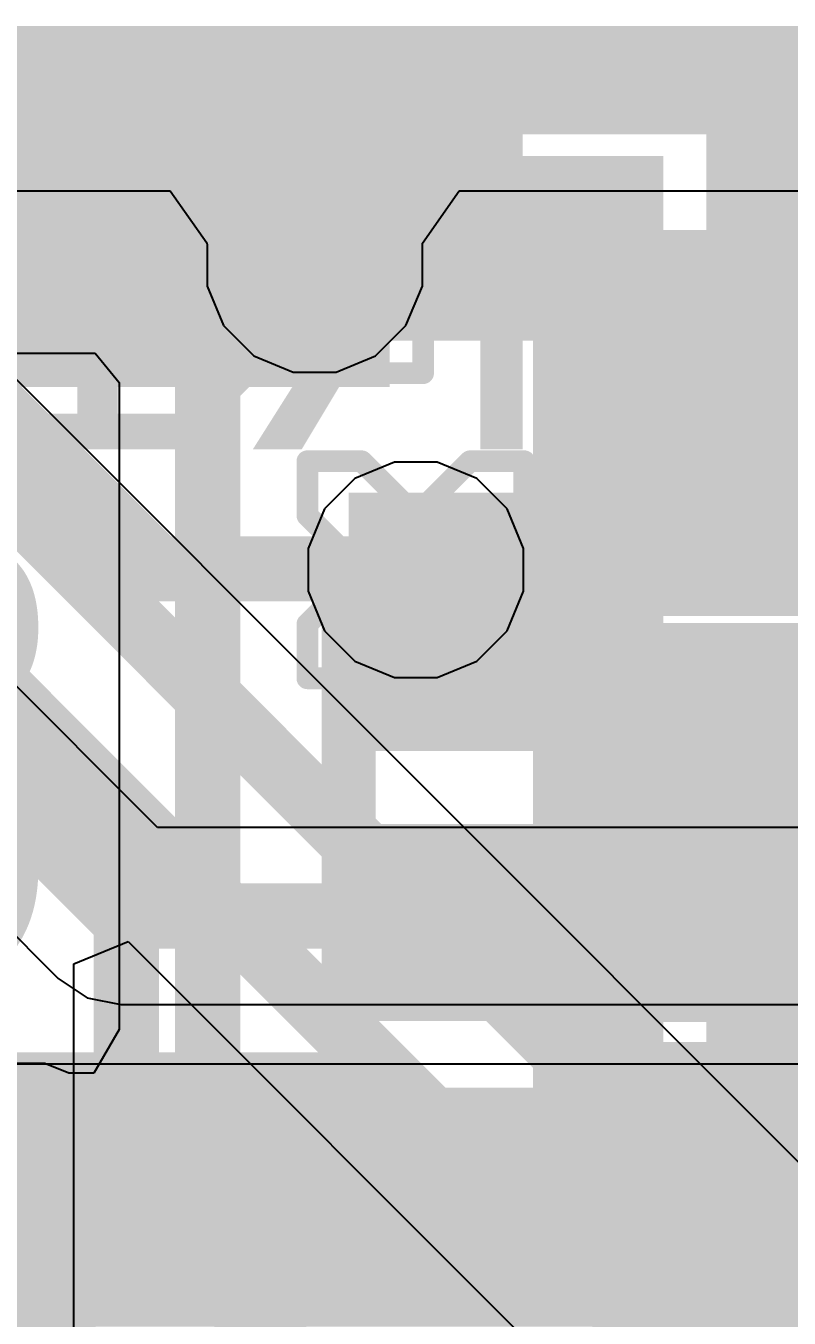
# Model space of a CAD drawing. Header units: inches. Extents: x 3 to 215, y 2 to 215.
# Drawn here: x 3.5492 to 3.6196, y 3.2759 to 3.395 of the extents above; entities that cross this region are included whole.
import ezdxf

# ---------------------------------------------------------------- set-up
doc = ezdxf.new("R2010")
doc.units = ezdxf.units.IN
doc.header["$MEASUREMENT"] = 0
for name, color, linetype in [('Board_Outline', 56, 'Continuous'), ('Bottom Layer', 5, 'Continuous'), ('Bottom Overlay', 54, 'Continuous'), ('Bottom Paste', 16, 'Continuous'), ('Bottom Solder', 6, 'Continuous'), ('Drill Drawing', 1, 'Continuous'), ('Layer 1', 16, 'Continuous'), ('Layer 2', 76, 'Continuous'), ('Top Layer', 1, 'Continuous'), ('Top Overlay', 2, 'Continuous'), ('Top Paste', 8, 'Continuous'), ('Top Solder', 216, 'Continuous'), ('Via Holes', 16, 'Continuous')]:
    doc.layers.add(name, color=color, linetype=linetype)
doc.styles.add('Arial', font='', dxfattribs={"height": 0.2})
doc.styles.get('Arial').set_extended_font_data('Arial')

# ---------------------------------------------------------------- blocks, each defined once
blk = doc.blocks.new('S____SOT_6_B_6')
at = {"layer": 'Bottom Layer'}
for points in [[(0.0315, 0.05118), (0.07087, 0.05118), (0.07087, 0.02362), (0.0315, 0.02362)], [(0.0315, 0.01378), (0.07087, 0.01378), (0.07087, -0.01378), (0.0315, -0.01378)], [(0.0315, -0.02362), (0.07087, -0.02362), (0.07087, -0.05118), (0.0315, -0.05118)]]:
    blk.add_hatch(color=5, dxfattribs=at).paths.add_polyline_path(points)
at = {"layer": 'Bottom Paste'}
for points in [[(0.0315, 0.05118), (0.07087, 0.05118), (0.07087, 0.02362), (0.0315, 0.02362)], [(0.0315, 0.01378), (0.07087, 0.01378), (0.07087, -0.01378), (0.0315, -0.01378)], [(0.0315, -0.02362), (0.07087, -0.02362), (0.07087, -0.05118), (0.0315, -0.05118)]]:
    blk.add_hatch(color=16, dxfattribs=at).paths.add_polyline_path(points)
at = {"layer": 'Bottom Solder'}
for points in [[(0.0275, 0.05518), (0.07487, 0.05518), (0.07487, 0.01962), (0.0275, 0.01962)], [(0.0275, 0.01778), (0.07487, 0.01778), (0.07487, -0.01778), (0.0275, -0.01778)], [(0.0275, -0.01962), (0.07487, -0.01962), (0.07487, -0.05518), (0.0275, -0.05518)]]:
    blk.add_hatch(color=6, dxfattribs=at).paths.add_polyline_path(points)
blk = doc.blocks.new('R___0201_B_19')
at = {"layer": 'Bottom Layer'}
for points in [[(-0.01614, 0.00728), (-0.00551, 0.00728), (-0.00551, -0.00728), (-0.01614, -0.00728)], [(0.00551, 0.00728), (0.01614, 0.00728), (0.01614, -0.00728), (0.00551, -0.00728)]]:
    blk.add_hatch(color=5, dxfattribs=at).paths.add_polyline_path(points)
at = {"layer": 'Bottom Paste'}
for points in [[(-0.01614, 0.00728), (-0.00551, 0.00728), (-0.00551, -0.00728), (-0.01614, -0.00728)], [(0.00551, 0.00728), (0.01614, 0.00728), (0.01614, -0.00728), (0.00551, -0.00728)]]:
    blk.add_hatch(color=16, dxfattribs=at).paths.add_polyline_path(points)
at = {"layer": 'Bottom Solder'}
for points in [[(-0.01831, 0.00945), (-0.00335, 0.00945), (-0.00335, -0.00945), (-0.01831, -0.00945)], [(0.00335, 0.00945), (0.01831, 0.00945), (0.01831, -0.00945), (0.00335, -0.00945)]]:
    blk.add_hatch(color=6, dxfattribs=at).paths.add_polyline_path(points)
at = {"layer": 'Bottom Overlay'}
for points in [[(0.019, 0.01, 0.005, 0.005, 0), (-0.019, 0.01, 0.005, 0.005, 0)], [(-0.019, -0.01, 0.005, 0.005, 0), (-0.019, 0.01, 0.005, 0.005, 0)], [(0.019, -0.01, 0.005, 0.005, 0), (0.019, 0.01, 0.005, 0.005, 0)], [(0.019, -0.01, 0.005, 0.005, 0), (-0.019, -0.01, 0.005, 0.005, 0)]]:
    blk.add_lwpolyline(points, format="xyseb", dxfattribs=at)
for points in [[(-0.02025, 0.01, 0.0025, 0.0025, 1), (-0.01775, 0.01, 0.0025, 0.0025, 1)], [(-0.02025, 0.01, 0.0025, 0.0025, 1), (-0.01775, 0.01, 0.0025, 0.0025, 1)], [(0.01775, 0.01, 0.0025, 0.0025, 1), (0.02025, 0.01, 0.0025, 0.0025, 1)], [(0.01775, 0.01, 0.0025, 0.0025, 1), (0.02025, 0.01, 0.0025, 0.0025, 1)], [(-0.02025, -0.01, 0.0025, 0.0025, 1), (-0.01775, -0.01, 0.0025, 0.0025, 1)], [(-0.02025, -0.01, 0.0025, 0.0025, 1), (-0.01775, -0.01, 0.0025, 0.0025, 1)], [(0.01775, -0.01, 0.0025, 0.0025, 1), (0.02025, -0.01, 0.0025, 0.0025, 1)], [(0.01775, -0.01, 0.0025, 0.0025, 1), (0.02025, -0.01, 0.0025, 0.0025, 1)]]:
    blk.add_lwpolyline(points, format="xyseb", close=True, dxfattribs=at)
blk = doc.blocks.new('BM20B_0_8__24DS_0_4V_51__35')
at = {"layer": 'Top Layer'}
for points in [[(0.06634, 0.05118), (0.07539, 0.05118), (0.07539, 0.03465), (0.06634, 0.03465)], [(0.08209, 0.05118), (0.09114, 0.05118), (0.09114, 0.03465), (0.08209, 0.03465)], [(0.12835, 0.05118), (0.14016, 0.05118), (0.14016, 0.02165), (0.12835, 0.02165)], [(0.12835, -0.02165), (0.14016, -0.02165), (0.14016, -0.05118), (0.12835, -0.05118)], [(0.06634, -0.03465), (0.07539, -0.03465), (0.07539, -0.05118), (0.06634, -0.05118)], [(0.08209, -0.03465), (0.09114, -0.03465), (0.09114, -0.05118), (0.08209, -0.05118)]]:
    blk.add_hatch(color=1, dxfattribs=at).paths.add_polyline_path(points)
at = {"layer": 'Top Paste'}
for points in [[(0.12835, 0.05118), (0.14016, 0.05118), (0.14016, 0.02165), (0.12835, 0.02165)], [(0.12835, -0.02165), (0.14016, -0.02165), (0.14016, -0.05118), (0.12835, -0.05118)]]:
    blk.add_hatch(color=8, dxfattribs=at).paths.add_polyline_path(points)
at = {"layer": 'Top Solder'}
for points in [[(0.04659, 0.05518), (0.06365, 0.05518), (0.06365, 0.03065), (0.04659, 0.03065)], [(0.06234, 0.05518), (0.07939, 0.05518), (0.07939, 0.03065), (0.06234, 0.03065)], [(0.07809, 0.05518), (0.09514, 0.05518), (0.09514, 0.03065), (0.07809, 0.03065)], [(0.12435, 0.05518), (0.14416, 0.05518), (0.14416, 0.01765), (0.12435, 0.01765)], [(0.12435, -0.01765), (0.14416, -0.01765), (0.14416, -0.05518), (0.12435, -0.05518)], [(0.04659, -0.03065), (0.06365, -0.03065), (0.06365, -0.05518), (0.04659, -0.05518)], [(0.06234, -0.03065), (0.07939, -0.03065), (0.07939, -0.05518), (0.06234, -0.05518)], [(0.07809, -0.03065), (0.09514, -0.03065), (0.09514, -0.05518), (0.07809, -0.05518)]]:
    blk.add_hatch(color=216, dxfattribs=at).paths.add_polyline_path(points)
at = {"layer": 'Top Overlay'}
for points in [[(0.10374, 0.04528, 0.005, 0.005, 0), (0.11575, 0.04528, 0.005, 0.005, 0)], [(0.10374, -0.04528, 0.005, 0.005, 0), (0.11575, -0.04528, 0.005, 0.005, 0)]]:
    blk.add_lwpolyline(points, format="xyseb", dxfattribs=at)
for points in [[(0.10249, 0.04528, 0.0025, 0.0025, 1), (0.10499, 0.04528, 0.0025, 0.0025, 1)], [(0.1145, 0.04528, 0.0025, 0.0025, 1), (0.117, 0.04528, 0.0025, 0.0025, 1)], [(0.10249, -0.04528, 0.0025, 0.0025, 1), (0.10499, -0.04528, 0.0025, 0.0025, 1)], [(0.1145, -0.04528, 0.0025, 0.0025, 1), (0.117, -0.04528, 0.0025, 0.0025, 1)]]:
    blk.add_lwpolyline(points, format="xyseb", close=True, dxfattribs=at)
blk = doc.blocks.new('C___0402_B_62')
at = {"layer": 'Bottom Layer'}
for points in [[(-0.0095, 0.0125), (-0.0095, -0.0125), (-0.0275, -0.0125), (-0.0275, 0.0125)], [(0.0275, 0.0125), (0.0275, -0.0125), (0.0095, -0.0125), (0.0095, 0.0125)]]:
    blk.add_hatch(color=5, dxfattribs=at).paths.add_polyline_path(points)
at = {"layer": 'Bottom Paste'}
for points in [[(-0.0095, 0.0125), (-0.0095, -0.0125), (-0.0275, -0.0125), (-0.0275, 0.0125)], [(0.0275, 0.0125), (0.0275, -0.0125), (0.0095, -0.0125), (0.0095, 0.0125)]]:
    blk.add_hatch(color=16, dxfattribs=at).paths.add_polyline_path(points)
at = {"layer": 'Bottom Solder'}
for points in [[(-0.00714, 0.01486), (-0.00714, -0.01486), (-0.02986, -0.01486), (-0.02986, 0.01486)], [(0.02986, 0.01486), (0.02986, -0.01486), (0.00714, -0.01486), (0.00714, 0.01486)]]:
    blk.add_hatch(color=6, dxfattribs=at).paths.add_polyline_path(points)
at = {"layer": 'Bottom Overlay'}
for points in [[(-0.031, 0.016, 0.005, 0.005, 0), (-0.011, 0.016, 0.005, 0.005, 0)], [(-0.031, 0.016, 0.005, 0.005, 0), (-0.031, -0.016, 0.005, 0.005, 0)], [(0.011, 0.016, 0.005, 0.005, 0), (0.031, 0.016, 0.005, 0.005, 0)], [(0.031, 0.016, 0.005, 0.005, 0), (0.031, -0.016, 0.005, 0.005, 0)], [(-0.031, -0.016, 0.005, 0.005, 0), (-0.011, -0.016, 0.005, 0.005, 0)], [(0.011, -0.016, 0.005, 0.005, 0), (0.031, -0.016, 0.005, 0.005, 0)]]:
    blk.add_lwpolyline(points, format="xyseb", dxfattribs=at)
for points in [[(-0.03225, 0.016, 0.0025, 0.0025, 1), (-0.02975, 0.016, 0.0025, 0.0025, 1)], [(-0.03225, 0.016, 0.0025, 0.0025, 1), (-0.02975, 0.016, 0.0025, 0.0025, 1)], [(-0.01225, 0.016, 0.0025, 0.0025, 1), (-0.00975, 0.016, 0.0025, 0.0025, 1)], [(0.00975, 0.016, 0.0025, 0.0025, 1), (0.01225, 0.016, 0.0025, 0.0025, 1)], [(0.02975, 0.016, 0.0025, 0.0025, 1), (0.03225, 0.016, 0.0025, 0.0025, 1)], [(0.02975, 0.016, 0.0025, 0.0025, 1), (0.03225, 0.016, 0.0025, 0.0025, 1)], [(-0.03225, -0.016, 0.0025, 0.0025, 1), (-0.02975, -0.016, 0.0025, 0.0025, 1)], [(-0.03225, -0.016, 0.0025, 0.0025, 1), (-0.02975, -0.016, 0.0025, 0.0025, 1)], [(-0.01225, -0.016, 0.0025, 0.0025, 1), (-0.00975, -0.016, 0.0025, 0.0025, 1)], [(0.00975, -0.016, 0.0025, 0.0025, 1), (0.01225, -0.016, 0.0025, 0.0025, 1)], [(0.02975, -0.016, 0.0025, 0.0025, 1), (0.03225, -0.016, 0.0025, 0.0025, 1)], [(0.02975, -0.016, 0.0025, 0.0025, 1), (0.03225, -0.016, 0.0025, 0.0025, 1)]]:
    blk.add_lwpolyline(points, format="xyseb", close=True, dxfattribs=at)

msp = doc.modelspace()

# ---------------------------------------------------------------- hatches: boundary and pattern name
at = {"layer": 'Bottom Layer'}
h = msp.add_hatch(color=5, dxfattribs=at)
edge = h.paths.add_edge_path()
edge.add_arc((3.57586, 3.373), 0.00492, 0, 360)
for points in [[(3.607, 3.344), (3.687, 3.344), (3.687, 3.373), (3.607, 3.373)], [(3.579, 3.329), (3.598, 3.329), (3.598, 3.352), (3.579, 3.352)], [(3.433, 3.274), (3.551, 3.274), (3.551, 3.294), (3.433, 3.294)]]:
    msp.add_hatch(color=5, dxfattribs=at).paths.add_polyline_path(points)
h = msp.add_hatch(color=5, dxfattribs=at)
edge = h.paths.add_edge_path()
edge.add_arc((3.58519, 3.34489), 0.00492, 0, 360)
at = {"layer": 'Layer 1'}
h = msp.add_hatch(color=16, dxfattribs=at)
edge = h.paths.add_edge_path()
edge.add_arc((3.57586, 3.373), 0.00492, 0, 360)
h = msp.add_hatch(color=16, dxfattribs=at)
edge = h.paths.add_edge_path()
edge.add_arc((3.58519, 3.34489), 0.00492, 0, 360)
at = {"layer": 'Layer 2'}
h = msp.add_hatch(color=76, dxfattribs=at)
edge = h.paths.add_edge_path()
edge.add_arc((3.57586, 3.373), 0.00492, 0, 360)
h = msp.add_hatch(color=76, dxfattribs=at)
edge = h.paths.add_edge_path()
edge.add_arc((3.58519, 3.34489), 0.00492, 0, 360)
at = {"layer": 'Top Layer'}
for points in [[(3.5545, 3.366), (3.608, 3.366), (3.608, 3.383), (3.5545, 3.383)], [(3.596, 3.28017), (3.608, 3.28017), (3.608, 3.383), (3.596, 3.383)], [(3.604, 3.323), (3.656, 3.323), (3.656, 3.34), (3.604, 3.34)], [(3.5545, 3.28017), (3.606, 3.28017), (3.606, 3.29717), (3.5545, 3.29717)]]:
    msp.add_hatch(color=1, dxfattribs=at).paths.add_polyline_path(points)
h = msp.add_hatch(color=1, dxfattribs=at)
edge = h.paths.add_edge_path()
edge.add_arc((3.57586, 3.373), 0.00492, 0, 360)
h = msp.add_hatch(color=1, dxfattribs=at)
edge = h.paths.add_edge_path()
edge.add_arc((3.58519, 3.34489), 0.00492, 0, 360)
at = {"layer": 'Via Holes'}
h = msp.add_hatch(color=7, dxfattribs=at)
edge = h.paths.add_edge_path()
edge.add_arc((3.57586, 3.373), 0.00394, 0, 360)
h = msp.add_hatch(color=7, dxfattribs=at)
edge = h.paths.add_edge_path()
edge.add_arc((3.58519, 3.34489), 0.00394, 0, 360)

# ---------------------------------------------------------------- linework, layer by layer
at = {"layer": 'Board_Outline'}
msp.add_lwpolyline([(3.095, 3.39, 0.01, 0.01, 0), (3.8824, 3.39, 0.01, 0.01, 0)], format="xyseb", dxfattribs=at)
at = {"layer": 'Bottom Layer'}
for p, q in [((3.38565, 3.36484), (3.55562, 3.36484)), ((3.55562, 3.36484), (3.55784, 3.36214)), ((3.55784, 3.36214), (3.55784, 3.36214)), ((3.55784, 3.36214), (3.55784, 3.30253)), ((3.55784, 3.30253), (3.5555, 3.2985)), ((3.551, 3.29941), (3.47946, 3.29941)), ((3.5532, 3.2985), (3.551, 3.29941)), ((3.5555, 3.2985), (3.5532, 3.2985))]:
    msp.add_line(p, q, dxfattribs=at)
for points in [[(3.38, 3.373, 0.006, 0.006, 0), (3.57586, 3.373, 0.006, 0.006, 0)], [(3.566, 3.36214, 0.006, 0.006, 0), (3.57586, 3.372, 0.006, 0.006, 0)], [(3.566, 3.28, 0.006, 0.006, 0), (3.566, 3.36214, 0.006, 0.006, 0)], [(3.61382, 3.3584, 0.006, 0.006, 0), (3.61972, 3.3584, 0.006, 0.006, 0)], [(3.61972, 3.3584, 0.006, 0.006, 0), (3.6305, 3.34762, 0.006, 0.006, 0)], [(3.61982, 3.315, 0.006, 0.006, 0), (3.62582, 3.321, 0.006, 0.006, 0)], [(3.591, 3.315, 0.006, 0.006, 0), (3.61982, 3.315, 0.006, 0.006, 0)], [(3.61422, 3.284, 0.01, 0.01, 0), (3.65754, 3.284, 0.01, 0.01, 0)], [(3.566, 3.28, 0.006, 0.006, 0), (3.616, 3.23, 0.006, 0.006, 0)]]:
    msp.add_lwpolyline(points, format="xyseb", dxfattribs=at)
for points in [[(3.57436, 3.373, 0.003, 0.003, 1), (3.57736, 3.373, 0.003, 0.003, 1)], [(3.57436, 3.372, 0.003, 0.003, 1), (3.57736, 3.372, 0.003, 0.003, 1)], [(3.5645, 3.36214, 0.003, 0.003, 1), (3.5675, 3.36214, 0.003, 0.003, 1)], [(3.5645, 3.36214, 0.003, 0.003, 1), (3.5675, 3.36214, 0.003, 0.003, 1)], [(3.61232, 3.3584, 0.003, 0.003, 1), (3.61532, 3.3584, 0.003, 0.003, 1)], [(3.61822, 3.3584, 0.003, 0.003, 1), (3.62122, 3.3584, 0.003, 0.003, 1)], [(3.61822, 3.3584, 0.003, 0.003, 1), (3.62122, 3.3584, 0.003, 0.003, 1)], [(3.5895, 3.315, 0.003, 0.003, 1), (3.5925, 3.315, 0.003, 0.003, 1)], [(3.61832, 3.315, 0.003, 0.003, 1), (3.62132, 3.315, 0.003, 0.003, 1)], [(3.61832, 3.315, 0.003, 0.003, 1), (3.62132, 3.315, 0.003, 0.003, 1)], [(3.61172, 3.284, 0.005, 0.005, 1), (3.61672, 3.284, 0.005, 0.005, 1)], [(3.5645, 3.28, 0.003, 0.003, 1), (3.5675, 3.28, 0.003, 0.003, 1)], [(3.5645, 3.28, 0.003, 0.003, 1), (3.5675, 3.28, 0.003, 0.003, 1)]]:
    msp.add_lwpolyline(points, format="xyseb", close=True, dxfattribs=at)
at = {"layer": 'Drill Drawing'}
for points in [[(3.56586, 3.378, 0.002, 0.002, 0), (3.56586, 3.383, 0.002, 0.002, 0)], [(3.56586, 3.383, 0.002, 0.002, 0), (3.57086, 3.383, 0.002, 0.002, 0)], [(3.57086, 3.383, 0.002, 0.002, 0), (3.57586, 3.378, 0.002, 0.002, 0)], [(3.57586, 3.378, 0.002, 0.002, 0), (3.58086, 3.383, 0.002, 0.002, 0)], [(3.58086, 3.383, 0.002, 0.002, 0), (3.58586, 3.383, 0.002, 0.002, 0)], [(3.58586, 3.378, 0.002, 0.002, 0), (3.58586, 3.383, 0.002, 0.002, 0)], [(3.56586, 3.378, 0.002, 0.002, 0), (3.57086, 3.373, 0.002, 0.002, 0)], [(3.58086, 3.373, 0.002, 0.002, 0), (3.58586, 3.378, 0.002, 0.002, 0)], [(3.56586, 3.368, 0.002, 0.002, 0), (3.57086, 3.373, 0.002, 0.002, 0)], [(3.58086, 3.373, 0.002, 0.002, 0), (3.58586, 3.368, 0.002, 0.002, 0)], [(3.56586, 3.363, 0.002, 0.002, 0), (3.56586, 3.368, 0.002, 0.002, 0)], [(3.57086, 3.363, 0.002, 0.002, 0), (3.57586, 3.368, 0.002, 0.002, 0)], [(3.57586, 3.368, 0.002, 0.002, 0), (3.58086, 3.363, 0.002, 0.002, 0)], [(3.58586, 3.363, 0.002, 0.002, 0), (3.58586, 3.368, 0.002, 0.002, 0)], [(3.56586, 3.363, 0.002, 0.002, 0), (3.57086, 3.363, 0.002, 0.002, 0)], [(3.58086, 3.363, 0.002, 0.002, 0), (3.58586, 3.363, 0.002, 0.002, 0)], [(3.57519, 3.34989, 0.002, 0.002, 0), (3.57519, 3.35489, 0.002, 0.002, 0)], [(3.57519, 3.35489, 0.002, 0.002, 0), (3.58019, 3.35489, 0.002, 0.002, 0)], [(3.58019, 3.35489, 0.002, 0.002, 0), (3.58519, 3.34989, 0.002, 0.002, 0)], [(3.58519, 3.34989, 0.002, 0.002, 0), (3.59019, 3.35489, 0.002, 0.002, 0)], [(3.59019, 3.35489, 0.002, 0.002, 0), (3.59519, 3.35489, 0.002, 0.002, 0)], [(3.59519, 3.34989, 0.002, 0.002, 0), (3.59519, 3.35489, 0.002, 0.002, 0)], [(3.57519, 3.34989, 0.002, 0.002, 0), (3.58019, 3.34489, 0.002, 0.002, 0)], [(3.59019, 3.34489, 0.002, 0.002, 0), (3.59519, 3.34989, 0.002, 0.002, 0)], [(3.57519, 3.33989, 0.002, 0.002, 0), (3.58019, 3.34489, 0.002, 0.002, 0)], [(3.59019, 3.34489, 0.002, 0.002, 0), (3.59519, 3.33989, 0.002, 0.002, 0)], [(3.57519, 3.33489, 0.002, 0.002, 0), (3.57519, 3.33989, 0.002, 0.002, 0)], [(3.58019, 3.33489, 0.002, 0.002, 0), (3.58519, 3.33989, 0.002, 0.002, 0)], [(3.58519, 3.33989, 0.002, 0.002, 0), (3.59019, 3.33489, 0.002, 0.002, 0)], [(3.59519, 3.33489, 0.002, 0.002, 0), (3.59519, 3.33989, 0.002, 0.002, 0)], [(3.57519, 3.33489, 0.002, 0.002, 0), (3.58019, 3.33489, 0.002, 0.002, 0)], [(3.59019, 3.33489, 0.002, 0.002, 0), (3.59519, 3.33489, 0.002, 0.002, 0)]]:
    msp.add_lwpolyline(points, format="xyseb", dxfattribs=at)
for points in [[(3.56536, 3.383, 0.001, 0.001, 1), (3.56636, 3.383, 0.001, 0.001, 1)], [(3.56536, 3.383, 0.001, 0.001, 1), (3.56636, 3.383, 0.001, 0.001, 1)], [(3.57036, 3.383, 0.001, 0.001, 1), (3.57136, 3.383, 0.001, 0.001, 1)], [(3.57036, 3.383, 0.001, 0.001, 1), (3.57136, 3.383, 0.001, 0.001, 1)], [(3.58036, 3.383, 0.001, 0.001, 1), (3.58136, 3.383, 0.001, 0.001, 1)], [(3.58036, 3.383, 0.001, 0.001, 1), (3.58136, 3.383, 0.001, 0.001, 1)], [(3.58536, 3.383, 0.001, 0.001, 1), (3.58636, 3.383, 0.001, 0.001, 1)], [(3.58536, 3.383, 0.001, 0.001, 1), (3.58636, 3.383, 0.001, 0.001, 1)], [(3.56536, 3.378, 0.001, 0.001, 1), (3.56636, 3.378, 0.001, 0.001, 1)], [(3.56536, 3.378, 0.001, 0.001, 1), (3.56636, 3.378, 0.001, 0.001, 1)], [(3.57536, 3.378, 0.001, 0.001, 1), (3.57636, 3.378, 0.001, 0.001, 1)], [(3.57536, 3.378, 0.001, 0.001, 1), (3.57636, 3.378, 0.001, 0.001, 1)], [(3.58536, 3.378, 0.001, 0.001, 1), (3.58636, 3.378, 0.001, 0.001, 1)], [(3.58536, 3.378, 0.001, 0.001, 1), (3.58636, 3.378, 0.001, 0.001, 1)], [(3.57036, 3.373, 0.001, 0.001, 1), (3.57136, 3.373, 0.001, 0.001, 1)], [(3.57036, 3.373, 0.001, 0.001, 1), (3.57136, 3.373, 0.001, 0.001, 1)], [(3.58036, 3.373, 0.001, 0.001, 1), (3.58136, 3.373, 0.001, 0.001, 1)], [(3.58036, 3.373, 0.001, 0.001, 1), (3.58136, 3.373, 0.001, 0.001, 1)], [(3.56536, 3.368, 0.001, 0.001, 1), (3.56636, 3.368, 0.001, 0.001, 1)], [(3.56536, 3.368, 0.001, 0.001, 1), (3.56636, 3.368, 0.001, 0.001, 1)], [(3.57536, 3.368, 0.001, 0.001, 1), (3.57636, 3.368, 0.001, 0.001, 1)], [(3.57536, 3.368, 0.001, 0.001, 1), (3.57636, 3.368, 0.001, 0.001, 1)], [(3.58536, 3.368, 0.001, 0.001, 1), (3.58636, 3.368, 0.001, 0.001, 1)], [(3.58536, 3.368, 0.001, 0.001, 1), (3.58636, 3.368, 0.001, 0.001, 1)], [(3.56536, 3.363, 0.001, 0.001, 1), (3.56636, 3.363, 0.001, 0.001, 1)], [(3.56536, 3.363, 0.001, 0.001, 1), (3.56636, 3.363, 0.001, 0.001, 1)], [(3.57036, 3.363, 0.001, 0.001, 1), (3.57136, 3.363, 0.001, 0.001, 1)], [(3.57036, 3.363, 0.001, 0.001, 1), (3.57136, 3.363, 0.001, 0.001, 1)], [(3.58036, 3.363, 0.001, 0.001, 1), (3.58136, 3.363, 0.001, 0.001, 1)], [(3.58036, 3.363, 0.001, 0.001, 1), (3.58136, 3.363, 0.001, 0.001, 1)], [(3.58536, 3.363, 0.001, 0.001, 1), (3.58636, 3.363, 0.001, 0.001, 1)], [(3.58536, 3.363, 0.001, 0.001, 1), (3.58636, 3.363, 0.001, 0.001, 1)], [(3.57469, 3.35489, 0.001, 0.001, 1), (3.57569, 3.35489, 0.001, 0.001, 1)], [(3.57469, 3.35489, 0.001, 0.001, 1), (3.57569, 3.35489, 0.001, 0.001, 1)], [(3.57969, 3.35489, 0.001, 0.001, 1), (3.58069, 3.35489, 0.001, 0.001, 1)], [(3.57969, 3.35489, 0.001, 0.001, 1), (3.58069, 3.35489, 0.001, 0.001, 1)], [(3.58969, 3.35489, 0.001, 0.001, 1), (3.59069, 3.35489, 0.001, 0.001, 1)], [(3.58969, 3.35489, 0.001, 0.001, 1), (3.59069, 3.35489, 0.001, 0.001, 1)], [(3.59469, 3.35489, 0.001, 0.001, 1), (3.59569, 3.35489, 0.001, 0.001, 1)], [(3.59469, 3.35489, 0.001, 0.001, 1), (3.59569, 3.35489, 0.001, 0.001, 1)], [(3.57469, 3.34989, 0.001, 0.001, 1), (3.57569, 3.34989, 0.001, 0.001, 1)], [(3.57469, 3.34989, 0.001, 0.001, 1), (3.57569, 3.34989, 0.001, 0.001, 1)], [(3.58469, 3.34989, 0.001, 0.001, 1), (3.58569, 3.34989, 0.001, 0.001, 1)], [(3.58469, 3.34989, 0.001, 0.001, 1), (3.58569, 3.34989, 0.001, 0.001, 1)], [(3.59469, 3.34989, 0.001, 0.001, 1), (3.59569, 3.34989, 0.001, 0.001, 1)], [(3.59469, 3.34989, 0.001, 0.001, 1), (3.59569, 3.34989, 0.001, 0.001, 1)], [(3.57969, 3.34489, 0.001, 0.001, 1), (3.58069, 3.34489, 0.001, 0.001, 1)], [(3.57969, 3.34489, 0.001, 0.001, 1), (3.58069, 3.34489, 0.001, 0.001, 1)], [(3.58969, 3.34489, 0.001, 0.001, 1), (3.59069, 3.34489, 0.001, 0.001, 1)], [(3.58969, 3.34489, 0.001, 0.001, 1), (3.59069, 3.34489, 0.001, 0.001, 1)], [(3.57469, 3.33989, 0.001, 0.001, 1), (3.57569, 3.33989, 0.001, 0.001, 1)], [(3.57469, 3.33989, 0.001, 0.001, 1), (3.57569, 3.33989, 0.001, 0.001, 1)], [(3.58469, 3.33989, 0.001, 0.001, 1), (3.58569, 3.33989, 0.001, 0.001, 1)], [(3.58469, 3.33989, 0.001, 0.001, 1), (3.58569, 3.33989, 0.001, 0.001, 1)], [(3.59469, 3.33989, 0.001, 0.001, 1), (3.59569, 3.33989, 0.001, 0.001, 1)], [(3.59469, 3.33989, 0.001, 0.001, 1), (3.59569, 3.33989, 0.001, 0.001, 1)], [(3.57469, 3.33489, 0.001, 0.001, 1), (3.57569, 3.33489, 0.001, 0.001, 1)], [(3.57469, 3.33489, 0.001, 0.001, 1), (3.57569, 3.33489, 0.001, 0.001, 1)], [(3.57969, 3.33489, 0.001, 0.001, 1), (3.58069, 3.33489, 0.001, 0.001, 1)], [(3.57969, 3.33489, 0.001, 0.001, 1), (3.58069, 3.33489, 0.001, 0.001, 1)], [(3.58969, 3.33489, 0.001, 0.001, 1), (3.59069, 3.33489, 0.001, 0.001, 1)], [(3.58969, 3.33489, 0.001, 0.001, 1), (3.59069, 3.33489, 0.001, 0.001, 1)], [(3.59469, 3.33489, 0.001, 0.001, 1), (3.59569, 3.33489, 0.001, 0.001, 1)], [(3.59469, 3.33489, 0.001, 0.001, 1), (3.59569, 3.33489, 0.001, 0.001, 1)]]:
    msp.add_lwpolyline(points, format="xyseb", close=True, dxfattribs=at)
at = {"layer": 'Layer 1'}
for p, q in [((3.39333, 3.3798), (3.56253, 3.3798)), ((3.56253, 3.3798), (3.56593, 3.375)), ((3.58579, 3.37497), (3.5892, 3.3798)), ((3.5892, 3.3798), (3.87221, 3.3798)), ((3.56593, 3.375), (3.56594, 3.3748)), ((3.56594, 3.3748), (3.56594, 3.37103)), ((3.58579, 3.37103), (3.58579, 3.37497)), ((3.56594, 3.37103), (3.56745, 3.36738)), ((3.58427, 3.36738), (3.58579, 3.37103)), ((3.56745, 3.36738), (3.57024, 3.36459)), ((3.58148, 3.36459), (3.58427, 3.36738)), ((3.57024, 3.36459), (3.57389, 3.36308)), ((3.57784, 3.36308), (3.58148, 3.36459)), ((3.57389, 3.36308), (3.57784, 3.36308)), ((3.58322, 3.35481), (3.57957, 3.3533)), ((3.58716, 3.35481), (3.58322, 3.35481)), ((3.59081, 3.3533), (3.58716, 3.35481)), ((3.57957, 3.3533), (3.57678, 3.35051)), ((3.5936, 3.35051), (3.59081, 3.3533)), ((3.57678, 3.35051), (3.57527, 3.34686)), ((3.59511, 3.34686), (3.5936, 3.35051)), ((3.57527, 3.34686), (3.57527, 3.34292)), ((3.59511, 3.34292), (3.59511, 3.34686)), ((3.56138, 3.32116), (3.53877, 3.34377)), ((3.57527, 3.34292), (3.57678, 3.33927)), ((3.5936, 3.33927), (3.59511, 3.34292)), ((3.57678, 3.33927), (3.57957, 3.33648)), ((3.59081, 3.33648), (3.5936, 3.33927)), ((3.57957, 3.33648), (3.58322, 3.33497)), ((3.58716, 3.33497), (3.59081, 3.33648)), ((3.58322, 3.33497), (3.58716, 3.33497)), ((3.52962, 3.32984), (3.55223, 3.30723)), ((3.67113, 3.32116), (3.56138, 3.32116)), ((3.55223, 3.30723), (3.55223, 3.30723)), ((3.55223, 3.30723), (3.55488, 3.30546)), ((3.55488, 3.30546), (3.558, 3.30484)), ((3.558, 3.30484), (3.66701, 3.30484)), ((3.66507, 3.29933), (3.46221, 3.29933))]:
    msp.add_line(p, q, dxfattribs=at)
for points in [[(3.533, 3.338, 0.006, 0.006, 0), (3.558, 3.313, 0.006, 0.006, 0)], [(3.558, 3.313, 0.006, 0.006, 0), (3.677, 3.313, 0.006, 0.006, 0)], [(3.45883, 3.29117, 0.006, 0.006, 0), (3.69117, 3.29117, 0.006, 0.006, 0)], [(3.33012, 3.27817, 0.006, 0.006, 0), (3.66798, 3.27817, 0.006, 0.006, 0)]]:
    msp.add_lwpolyline(points, format="xyseb", dxfattribs=at)
msp.add_lwpolyline([(3.5565, 3.313, 0.003, 0.003, 1), (3.5595, 3.313, 0.003, 0.003, 1)], format="xyseb", close=True, dxfattribs=at)
msp.add_lwpolyline([(3.5565, 3.313, 0.003, 0.003, 1), (3.5595, 3.313, 0.003, 0.003, 1)], format="xyseb", close=True, dxfattribs=at)
at = {"layer": 'Layer 2'}
for p, q in [((3.5375, 3.3798), (3.56253, 3.3798)), ((3.56253, 3.3798), (3.56593, 3.375)), ((3.58579, 3.37497), (3.5892, 3.3798)), ((3.5892, 3.3798), (3.87221, 3.3798)), ((3.65391, 3.25686), (3.53558, 3.37519)), ((3.56593, 3.375), (3.56594, 3.3748)), ((3.56594, 3.3748), (3.56594, 3.37103)), ((3.58579, 3.37103), (3.58579, 3.37497)), ((3.56594, 3.37103), (3.56745, 3.36738)), ((3.58427, 3.36738), (3.58579, 3.37103)), ((3.56745, 3.36738), (3.57024, 3.36459)), ((3.58148, 3.36459), (3.58427, 3.36738)), ((3.57024, 3.36459), (3.57389, 3.36308)), ((3.57784, 3.36308), (3.58148, 3.36459)), ((3.57389, 3.36308), (3.57784, 3.36308)), ((3.55366, 3.30859), (3.55866, 3.31066)), ((3.55866, 3.31066), (3.62212, 3.2472)), ((3.55366, 3.16461), (3.55366, 3.30859))]:
    msp.add_line(p, q, dxfattribs=at)
for points in [[(3.52123, 3.378, 0.006, 0.006, 0), (3.65387, 3.24536, 0.006, 0.006, 0)], [(3.52097, 3.35988, 0.006, 0.006, 0), (3.63204, 3.24881, 0.006, 0.006, 0)]]:
    msp.add_lwpolyline(points, format="xyseb", dxfattribs=at)
at = {"layer": 'Top Layer'}
for points in [[(3.5445, 3.36186, 0.006, 0.006, 0), (3.56138, 3.34498, 0.006, 0.006, 0)], [(3.52491, 3.354, 0.006, 0.006, 0), (3.5585, 3.32041, 0.006, 0.006, 0)], [(3.56138, 3.34498, 0.006, 0.006, 0), (3.5851, 3.34498, 0.006, 0.006, 0)], [(3.5851, 3.34498, 0.006, 0.006, 0), (3.58519, 3.34489, 0.006, 0.006, 0)], [(3.5585, 3.28817, 0.006, 0.006, 0), (3.5585, 3.32041, 0.006, 0.006, 0)]]:
    msp.add_lwpolyline(points, format="xyseb", dxfattribs=at)
for points in [[(3.55988, 3.34498, 0.003, 0.003, 1), (3.56288, 3.34498, 0.003, 0.003, 1)], [(3.55988, 3.34498, 0.003, 0.003, 1), (3.56288, 3.34498, 0.003, 0.003, 1)], [(3.5836, 3.34498, 0.003, 0.003, 1), (3.5866, 3.34498, 0.003, 0.003, 1)], [(3.5836, 3.34498, 0.003, 0.003, 1), (3.5866, 3.34498, 0.003, 0.003, 1)], [(3.58369, 3.34489, 0.003, 0.003, 1), (3.58669, 3.34489, 0.003, 0.003, 1)], [(3.557, 3.32041, 0.003, 0.003, 1), (3.56, 3.32041, 0.003, 0.003, 1)], [(3.557, 3.32041, 0.003, 0.003, 1), (3.56, 3.32041, 0.003, 0.003, 1)], [(3.557, 3.28817, 0.003, 0.003, 1), (3.56, 3.28817, 0.003, 0.003, 1)]]:
    msp.add_lwpolyline(points, format="xyseb", close=True, dxfattribs=at)

# ---------------------------------------------------------------- block references
msp.add_blockref('BM20B_0_8__24DS_0_4V_51__35', (3.48763, 3.33109))
for name, p, rotation in [('S____SOT_6_B_6', (3.677, 3.321), 180), ('R___0201_B_19', (3.589, 3.32483), 270), ('C___0402_B_62', (3.538, 3.266), 90)]:
    msp.add_blockref(name, p, dxfattribs=dict(rotation=rotation))

# ---------------------------------------------------------------- texts
at = {"layer": 'Bottom Overlay', "style": 'Arial', "text_generation_flag": 2}
msp.add_text('R12', height=0.03, dxfattribs=at).set_placement((3.59849, 3.356))
msp.add_text('C3', height=0.026, rotation=270, dxfattribs=at).set_placement((3.524, 3.30334))

doc.saveas('drawing.dxf')
